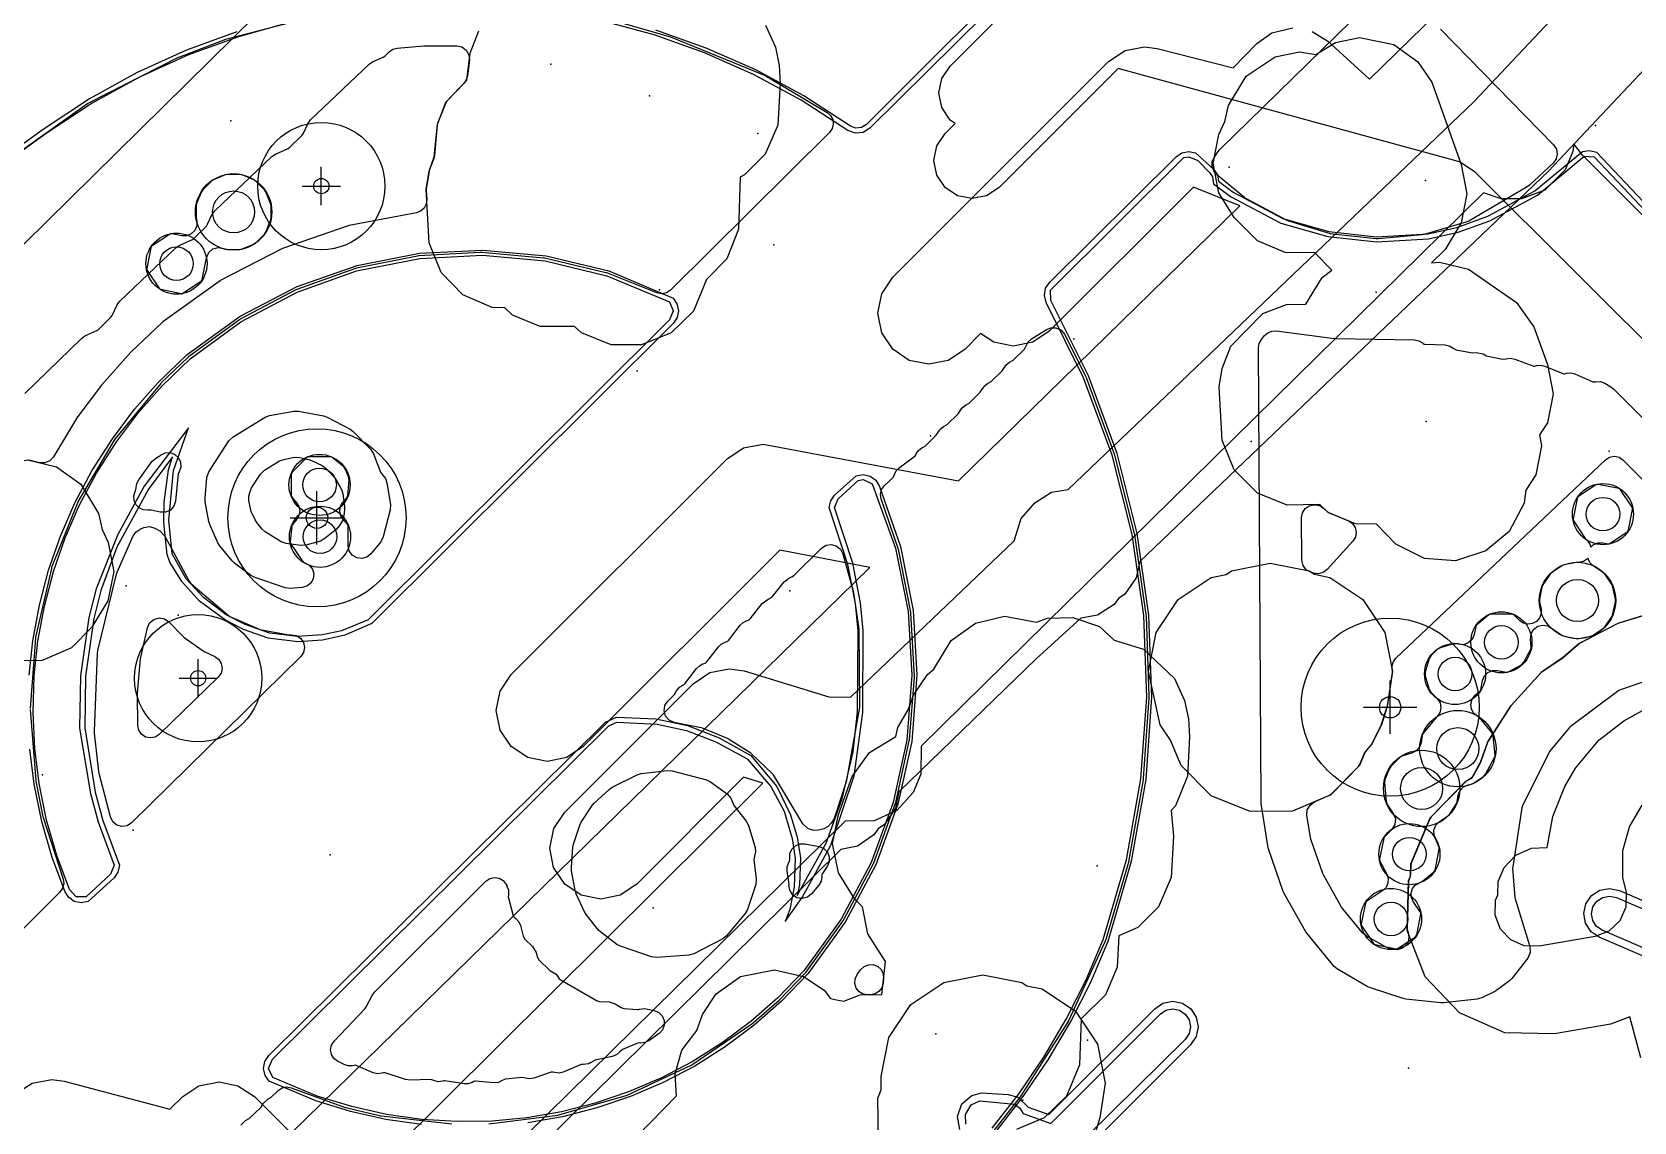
# Model space of a CAD drawing. Header units: metres. Extents: x -2677 to -840, y 169 to 1487.
# Drawn here: x -2231.1 to -2168.2, y 683.9 to 726.8 of the extents above; entities that cross this region are included whole.
import ezdxf

# ---------------------------------------------------------------- set-up
doc = ezdxf.new("R2010")
doc.units = ezdxf.units.M
for name, color, linetype in [('AI_GREENING_ALLOWED_ZONE', 4, 'Continuous'), ('AI_GREENING_EXCLUSIONS', 1, 'Continuous'), ('AI_GREENING_LAWN', 82, 'Continuous'), ('AI_GREENING_REJECTED', 6, 'Continuous'), ('AI_GREENING_SHRUBS', 92, 'Continuous'), ('AI_GREENING_TREES', 3, 'Continuous')]:
    doc.layers.add(name, color=color, linetype=linetype)

# ---------------------------------------------------------------- blocks, each defined once
blk = doc.blocks.new('AI_TREE')
for p, q in [((0, -0.3), (0, 0.3)), ((-0.3, 0), (0.3, 0))]:
    blk.add_line(p, q)
for radius in [1, 0.12]:
    blk.add_circle((0, 0), radius)
blk = doc.blocks.new('AI_SHRUB')
for radius in [1, 0.55]:
    blk.add_circle((0, 0), radius)

msp = doc.modelspace()

# ---------------------------------------------------------------- linework, layer by layer
at = {"layer": 'AI_GREENING_ALLOWED_ZONE'}
for points in [[(-2231.401, 712.556), (-2229.178, 714.717), (-2229.035, 714.813), (-2228.569, 715.025), (-2228.496, 715.075), (-2228.018, 715.553), (-2227.969, 715.623), (-2227.776, 716.032), (-2227.668, 716.181), (-2225.452, 718.287), (-2225.313, 718.38), (-2224.817, 718.604), (-2224.743, 718.655), (-2224.267, 719.132), (-2224.217, 719.203), (-2224.048, 719.571), (-2223.938, 719.725), (-2221.692, 721.858), (-2221.553, 721.951), (-2221.057, 722.176), (-2220.984, 722.226), (-2220.507, 722.703), (-2220.457, 722.775), (-2220.288, 723.143), (-2220.178, 723.297), (-2217.876, 725.483), (-2217.739, 725.576), (-2217.318, 725.768), (-2217.245, 725.818), (-2217.085, 725.978), (-2216.94, 726.079), (-2216.77, 726.123), (-2215.72, 726.204), (-2215.683, 726.206), (-2214.435, 726.21), (-2214.229, 726.166), (-2214.06, 726.042), (-2213.956, 725.859), (-2213.937, 725.65), (-2214.013, 725.026), (-2214.057, 724.873), (-2214.146, 724.742), (-2214.822, 724.031), (-2214.873, 723.95), (-2215.182, 723.153), (-2215.198, 723.087), (-2215.311, 721.909), (-2215.338, 721.787), (-2215.509, 721.315), (-2215.52, 721.27), (-2215.629, 720.592), (-2215.632, 720.539), (-2215.611, 720.174), (-2215.634, 719.997), (-2215.717, 719.839), (-2215.85, 719.72), (-2216.017, 719.655), (-2218.66, 719.15), (-2218.694, 719.141), (-2221.243, 718.262), (-2221.276, 718.248), (-2223.695, 717.001), (-2223.726, 716.982), (-2225.974, 715.369), (-2225.999, 715.348), (-2227.223, 714.197), (-2227.238, 714.181), (-2228.375, 712.901), (-2228.388, 712.885), (-2229.313, 711.654), (-2229.327, 711.633), (-2230.276, 710.062), (-2230.419, 709.91), (-2230.61, 709.829), (-2230.818, 709.834), (-2231.243, 709.933)], [(-2167.819, 703.831), (-2168.787, 703.537), (-2168.829, 703.52), (-2170.311, 702.752), (-2170.361, 702.718), (-2170.945, 702.208), (-2170.995, 702.169), (-2171.787, 701.636), (-2171.831, 701.598), (-2173.004, 700.32), (-2173.03, 700.286), (-2173.92, 698.898), (-2173.946, 698.844), (-2174.187, 698.137), (-2174.221, 698.06), (-2174.482, 697.578), (-2174.573, 697.457), (-2174.696, 697.37), (-2174.753, 697.341), (-2174.818, 697.294), (-2176.16, 695.927), (-2176.212, 695.849), (-2176.932, 694.128), (-2176.951, 694.042), (-2176.965, 693.694), (-2177.007, 693.512), (-2177.029, 693.463), (-2177.05, 693.368), (-2177.094, 691.517), (-2177.077, 691.421), (-2177.062, 691.382), (-2177.029, 691.201), (-2177.063, 691.019), (-2177.162, 690.863), (-2177.31, 690.753), (-2177.488, 690.704), (-2177.672, 690.723), (-2177.869, 690.782), (-2177.977, 690.829), (-2178.715, 691.258), (-2178.849, 691.371), (-2179.623, 692.308), (-2179.673, 692.381), (-2180.372, 693.621), (-2180.409, 693.702), (-2180.877, 695.046), (-2180.899, 695.132), (-2181.034, 695.983), (-2181.02, 696.201), (-2180.915, 696.392), (-2180.738, 696.521), (-2180.145, 696.775), (-2180.066, 696.829), (-2179.011, 697.904), (-2178.959, 697.982), (-2178.784, 698.399), (-2178.689, 698.547), (-2178.522, 698.726), (-2178.482, 698.785), (-2178.114, 699.525), (-2178.1, 699.561), (-2177.885, 700.249), (-2177.885, 700.249), (-2177.876, 700.286), (-2177.678, 701.595), (-2177.68, 701.681), (-2177.685, 701.702), (-2177.689, 701.869), (-2177.639, 702.029), (-2177.538, 702.163), (-2169.307, 709.951), (-2169.145, 710.054), (-2168.956, 710.088), (-2168.768, 710.048), (-2168.609, 709.94), (-2167.673, 708.997)]]:
    msp.add_lwpolyline(points, dxfattribs=at)
for points in [[(-2221.952, 707.117), (-2222.079, 707.229), (-2222.289, 707.489), (-2222.354, 707.595), (-2222.502, 707.919), (-2222.54, 708.039), (-2222.593, 708.336), (-2222.593, 708.516), (-2222.564, 708.672), (-2222.492, 708.851), (-2222.145, 709.389), (-2221.985, 709.544), (-2221.394, 709.904), (-2221.23, 709.968), (-2220.816, 710.049), (-2220.615, 710.047), (-2220.246, 709.968), (-2220.132, 709.929), (-2219.714, 709.726), (-2219.564, 709.614), (-2219.244, 709.265), (-2219.174, 709.169), (-2218.963, 708.786), (-2218.906, 708.613), (-2218.837, 708.117), (-2218.836, 707.987), (-2218.866, 707.745), (-2218.925, 707.563), (-2219.035, 707.366), (-2219.157, 707.22), (-2219.611, 706.853), (-2219.79, 706.76), (-2220.358, 706.6), (-2220.559, 706.585), (-2221.128, 706.66), (-2221.326, 706.73), (-2221.952, 707.117)], [(-2180.239, 707.916), (-2180.166, 707.869), (-2179.409, 707.552), (-2179.251, 707.447), (-2179.143, 707.29), (-2179.102, 707.105), (-2179.133, 706.917), (-2179.232, 706.755), (-2180.247, 705.636), (-2180.399, 705.522), (-2180.582, 705.473), (-2180.77, 705.496), (-2180.883, 705.533), (-2181.063, 705.635), (-2181.186, 705.802), (-2181.23, 706.004), (-2181.247, 707.68), (-2181.211, 707.871), (-2181.105, 708.034), (-2180.945, 708.144), (-2180.755, 708.185), (-2180.733, 708.186), (-2180.545, 708.152), (-2180.384, 708.051), (-2180.239, 707.916)], [(-2226.116, 699.166), (-2226.278, 699.06), (-2226.467, 699.024), (-2226.656, 699.063), (-2226.817, 699.17), (-2226.925, 699.33), (-2226.964, 699.519), (-2226.977, 700.738), (-2226.975, 700.788), (-2226.855, 702.138), (-2226.844, 702.204), (-2226.585, 703.35), (-2226.495, 703.543), (-2226.332, 703.681), (-2226.126, 703.739), (-2225.915, 703.705), (-2225.738, 703.587), (-2225.177, 703.005), (-2225.141, 702.974), (-2224.389, 702.448), (-2224.353, 702.427), (-2223.933, 702.226), (-2223.779, 702.112), (-2223.68, 701.948), (-2223.649, 701.76), (-2223.691, 701.573), (-2223.8, 701.416), (-2226.116, 699.166)], [(-2198.287, 688.939), (-2198.469, 688.968), (-2198.628, 689.061), (-2198.742, 689.205), (-2198.797, 689.381), (-2198.784, 689.564), (-2198.706, 689.731), (-2198.568, 689.922), (-2198.432, 690.051), (-2198.258, 690.121), (-2198.071, 690.122), (-2197.897, 690.054), (-2197.76, 689.927), (-2197.679, 689.758), (-2197.666, 689.571), (-2197.688, 689.383), (-2197.74, 689.213), (-2197.848, 689.072), (-2197.998, 688.978), (-2198.171, 688.942), (-2198.287, 688.939)]]:
    msp.add_lwpolyline(points, close=True, dxfattribs=at)
at = {"layer": 'AI_GREENING_EXCLUSIONS'}
for points in [[(-2268.676, 679.975), (-2247.361, 702.562), (-2247.216, 702.984), (-2246.864, 703.532), (-2246.317, 704.089), (-2245.804, 704.307), (-2245.439, 704.599), (-2243.692, 706.427), (-2243.34, 706.699), (-2217.727, 731.945), (-2217.184, 732.67), (-2216.741, 732.917), (-2215.759, 733.885), (-2214.815, 734.834), (-2214.549, 735.309), (-2213.787, 735.869), (-2193.761, 756.019), (-2193.444, 756.541), (-2192.899, 757.099), (-2192.388, 757.401), (-2190.575, 759.23), (-2190.489, 759.409)], [(-2268.676, 679.975), (-2247.361, 702.562), (-2247.216, 702.984), (-2246.864, 703.532), (-2246.317, 704.089), (-2245.804, 704.307), (-2245.439, 704.599), (-2243.692, 706.427), (-2243.34, 706.699), (-2217.727, 731.945), (-2217.184, 732.67), (-2216.741, 732.917), (-2215.759, 733.885), (-2214.815, 734.834), (-2214.549, 735.309), (-2213.787, 735.869), (-2193.761, 756.019), (-2193.444, 756.541), (-2192.899, 757.099), (-2192.388, 757.401), (-2190.575, 759.23), (-2190.489, 759.409)], [(-2180.828, 726.77), (-2180.217, 726.388), (-2178.584, 724.898), (-2160.623, 742.42)], [(-2216.975, 682.783), (-2202.407, 697.25), (-2203.162, 697.48), (-2207.363, 693.284), (-2208.012, 692.851), (-2208.778, 692.699), (-2209.543, 692.852), (-2210.192, 693.286), (-2210.625, 693.935), (-2210.776, 694.7), (-2210.624, 695.465), (-2210.19, 696.114), (-2205.14, 701.157), (-2204.491, 701.59), (-2203.726, 701.742), (-2203.145, 701.656), (-2199.817, 700.644), (-2198.969, 700.624), (-2192.531, 706.773), (-2192.267, 707.644), (-2191.725, 708.256), (-2191.068, 708.674), (-2190.421, 708.788), (-2174.475, 724.006), (-2167.382, 731.549)], [(-2150.671, 697.577), (-2174.427, 721.246), (-2175.045, 721.655), (-2188.456, 725.316), (-2193.13, 720.647), (-2193.617, 720.322), (-2194.191, 720.208), (-2194.765, 720.323), (-2195.251, 720.648), (-2195.576, 721.135), (-2195.69, 721.709), (-2195.575, 722.283), (-2195.25, 722.77), (-2194.855, 723.164), (-2195.051, 723.296), (-2195.376, 723.783), (-2195.489, 724.357), (-2195.375, 724.931), (-2195.049, 725.417), (-2189.865, 730.595)], [(-2191.465, 729.988), (-2198.342, 723.116), (-2198.532, 722.997), (-2198.755, 722.974), (-2198.965, 723.051), (-2200.802, 724.241), (-2202.687, 725.261), (-2204.628, 726.123), (-2206.617, 726.827)], [(-2191.433, 729.684), (-2198.201, 722.974), (-2198.467, 722.808), (-2198.779, 722.776), (-2199.074, 722.883), (-2200.904, 724.069), (-2202.775, 725.081), (-2204.702, 725.937), (-2206.676, 726.635), (-2208.686, 727.177)], [(-2164.615, 728.653), (-2171.551, 721.283), (-2187.596, 705.955), (-2187.738, 705.312), (-2188.184, 704.672), (-2188.442, 704.508), (-2188.606, 704.273), (-2189.263, 703.851), (-2189.922, 703.733), (-2191.67, 702.132), (-2197.067, 696.91), (-2197.194, 696.272), (-2197.629, 695.624), (-2197.883, 695.454), (-2198.042, 695.216), (-2198.691, 694.782), (-2199.348, 694.65), (-2212.418, 681.742)], [(-2221, 727.126), (-2223.006, 726.568), (-2224.974, 725.853), (-2226.894, 724.982), (-2228.757, 723.954), (-2230.564, 722.761), (-2238.087, 717.33), (-2240.563, 716.163), (-2243.094, 715.302), (-2245.704, 714.721), (-2248.37, 714.429), (-2250.033, 714.412), (-2251.558, 714.219), (-2253.04, 713.854), (-2254.467, 713.322), (-2255.822, 712.629), (-2257.093, 711.782), (-2258.265, 710.788), (-2259.333, 709.642), (-2271.275, 694.595)], [(-2231.76, 685.049), (-2231.104, 685.472), (-2230.336, 685.611), (-2229.857, 685.544), (-2225.704, 684.442), (-2225.19, 684.945), (-2224.564, 685.361), (-2223.77, 685.517), (-2223.033, 685.368), (-2222.382, 684.938), (-2220.938, 683.506), (-2198.206, 705.726), (-2201.735, 706.407), (-2209.464, 698.687), (-2210.113, 698.254), (-2210.879, 698.102), (-2211.644, 698.255), (-2212.293, 698.689), (-2212.726, 699.338), (-2212.878, 700.103), (-2212.725, 700.869), (-2212.291, 701.517), (-2203.812, 709.987), (-2203.162, 710.42), (-2202.397, 710.571), (-2194.725, 709.128), (-2183.673, 719.931), (-2185.494, 720.657), (-2191.159, 715), (-2191.808, 714.567), (-2192.573, 714.415), (-2193.339, 714.568), (-2193.853, 714.912), (-2194.478, 714.289), (-2195.127, 713.856), (-2195.892, 713.704), (-2196.658, 713.856), (-2197.306, 714.29), (-2197.739, 714.939), (-2197.891, 715.705), (-2197.738, 716.47), (-2197.304, 717.119), (-2188.825, 725.588), (-2188.176, 726.021), (-2187.41, 726.173), (-2186.918, 726.111), (-2183.927, 725.349), (-2183.001, 726.303), (-2182.414, 726.722), (-2181.595, 726.911)], [(-2202.302, 727.018), (-2201.916, 726.162), (-2201.761, 725.443), (-2201.722, 724.726), (-2201.816, 723.1), (-2202.314, 721.949), (-2203.124, 721.139), (-2203.297, 721.05), (-2203.358, 719.014), (-2203.828, 717.849), (-2204.621, 717.034), (-2205.136, 715.793), (-2206.013, 714.938), (-2207.178, 714.468), (-2208.366, 714.468), (-2209.531, 714.938), (-2209.802, 715.187), (-2211.161, 715.184), (-2212.245, 715.637), (-2212.549, 715.919), (-2213.042, 715.936), (-2214.193, 716.434), (-2215.048, 717.311), (-2215.518, 718.476), (-2215.633, 720.566), (-2215.516, 721.293), (-2215.317, 721.846), (-2215.194, 723.121), (-2214.855, 723.996), (-2214.033, 724.862), (-2213.904, 725.917), (-2213.565, 726.792)], [(-2223.067, 726.759), (-2225.049, 726.039), (-2226.984, 725.161), (-2228.86, 724.125), (-2230.678, 722.926), (-2238.204, 717.493), (-2240.647, 716.344), (-2243.158, 715.491), (-2245.747, 714.917), (-2248.391, 714.628), (-2250.047, 714.612), (-2251.594, 714.416), (-2253.1, 714.045), (-2254.548, 713.505), (-2255.924, 712.802), (-2257.214, 711.942), (-2258.403, 710.933), (-2259.484, 709.772), (-2271.593, 694.586)], [(-2161.744, 713.426), (-2170.207, 721.911), (-2170.547, 722.365), (-2170.586, 722.064), (-2170.888, 721.341), (-2171.694, 720.535), (-2172.611, 720.194), (-2173.403, 720.194), (-2174.094, 720.441), (-2196.185, 698.703), (-2196.201, 697.6), (-2196.503, 696.877), (-2197.15, 696.178), (-2198.032, 695.769), (-2199.174, 695.761), (-2245.933, 649.75)], [(-2193.4, 683.703), (-2192.338, 685.064), (-2191.367, 686.491), (-2190.49, 687.979), (-2189.71, 689.524), (-2189.037, 691.106), (-2188.124, 694.235), (-2187.555, 697.42), (-2187.328, 700.629), (-2187.443, 703.836), (-2187.896, 707.014), (-2188.684, 710.133), (-2189.806, 713.168), (-2191.275, 716.124), (-2191.348, 716.405), (-2191.3, 716.691), (-2191.141, 716.933), (-2186.174, 721.853), (-2185.946, 722.003), (-2185.678, 722.055), (-2185.411, 722.001), (-2184.706, 721.367), (-2184.555, 721.141), (-2184.506, 720.893), (-2183.936, 720.459), (-2181.985, 719.433), (-2180.178, 718.915), (-2178.299, 718.705), (-2176.284, 718.826), (-2175.153, 719.08), (-2173.932, 719.517), (-2172.085, 720.515), (-2170.216, 722.058), (-2169.935, 722.1), (-2169.66, 722.027), (-2155.285, 706.839)], [(-2193.246, 683.575), (-2192.177, 684.946), (-2191.198, 686.383), (-2190.315, 687.883), (-2189.529, 689.44), (-2188.849, 691.038), (-2187.929, 694.189), (-2187.356, 697.395), (-2187.128, 700.626), (-2187.244, 703.854), (-2187.699, 707.052), (-2188.493, 710.192), (-2189.622, 713.247), (-2191.096, 716.213), (-2191.114, 716.618), (-2185.87, 721.818), (-2185.679, 721.855), (-2185.326, 721.708), (-2184.848, 721.226), (-2184.74, 721.065), (-2184.702, 720.791), (-2184.043, 720.29), (-2182.063, 719.248), (-2180.217, 718.719), (-2178.3, 718.505), (-2176.256, 718.628), (-2175.097, 718.887), (-2173.853, 719.332), (-2171.975, 720.348), (-2170.147, 721.87), (-2169.749, 721.848), (-2155.416, 706.687)], [(-2231.229, 701.487), (-2231.083, 702.846), (-2230.827, 704.241), (-2230.465, 705.612), (-2229.999, 706.953), (-2229.43, 708.258), (-2228.761, 709.521), (-2228.761, 709.521), (-2227.96, 710.78), (-2227.089, 711.936), (-2226.159, 712.991), (-2225.025, 714.083), (-2222.945, 715.588), (-2220.705, 716.757), (-2218.342, 717.583), (-2215.897, 718.062), (-2213.409, 718.189), (-2210.916, 717.959), (-2208.458, 717.367), (-2205.937, 716.303), (-2205.782, 716.076), (-2205.727, 715.806), (-2205.78, 715.536), (-2205.933, 715.307), (-2217.769, 703.517), (-2218.825, 703.06), (-2219.699, 702.87), (-2220.672, 702.807), (-2221.837, 702.95), (-2222.811, 703.289), (-2223.516, 703.646), (-2224.531, 704.403), (-2225.228, 705.168), (-2225.705, 705.935), (-2225.807, 706.229), (-2225.943, 707.494), (-2225.926, 708.289), (-2225.75, 709.552), (-2225.601, 710.071), (-2226.539, 708.801), (-2227.781, 706.522), (-2228.409, 704.821), (-2228.69, 703.717), (-2229.014, 701.452), (-2229.045, 699.421), (-2228.63, 696.895), (-2228.329, 695.79), (-2227.684, 694.025), (-2227.739, 693.76), (-2227.891, 693.536), (-2228.914, 692.599), (-2229.186, 692.549), (-2229.457, 692.608), (-2229.684, 692.768), (-2229.83, 693.003), (-2230.33, 694.334), (-2230.735, 695.738), (-2231.036, 697.21), (-2231.206, 698.582)], [(-2215.82, 683.844), (-2217.216, 684.041), (-2218.601, 684.35), (-2219.97, 684.772), (-2221.798, 685.541), (-2221.961, 685.769), (-2222.021, 686.043), (-2221.97, 686.319), (-2221.814, 686.552), (-2208.594, 699.647), (-2208.156, 699.848), (-2206.61, 699.78), (-2205.369, 699.511), (-2204.122, 699.031), (-2202.875, 698.333), (-2201.854, 697.122), (-2201.318, 696.011), (-2201.061, 695.13), (-2200.934, 694.316), (-2200.97, 693.251), (-2200.97, 693.251), (-2201.056, 692.838), (-2199.92, 694.896), (-2199.288, 696.63), (-2198.859, 698.479), (-2198.684, 700.046), (-2198.665, 703.237), (-2198.775, 704.308), (-2199.069, 705.838), (-2199.799, 708.081), (-2199.742, 708.343), (-2199.591, 708.564), (-2198.741, 709.327), (-2198.464, 709.376), (-2198.191, 709.312), (-2197.964, 709.146), (-2197.821, 708.905), (-2197.006, 706.544), (-2196.506, 704.035), (-2196.354, 701.504), (-2196.559, 698.893), (-2197.1, 696.427), (-2197.974, 694.047), (-2199.175, 691.788), (-2200.635, 689.762), (-2201.673, 688.684), (-2202.75, 687.739), (-2203.889, 686.89), (-2205.082, 686.139), (-2206.323, 685.489), (-2207.606, 684.94), (-2208.925, 684.493), (-2210.272, 684.15), (-2211.641, 683.912)], [(-2207.353, 683.376), (-2205.804, 684.975), (-2205.804, 684.975), (-2205.858, 685.828), (-2205.586, 686.758), (-2205.007, 687.532), (-2204.781, 688.166), (-2204.242, 688.974), (-2203.291, 689.656), (-2201.949, 689.923), (-2200.809, 689.656), (-2200.001, 689.117), (-2199.746, 688.792), (-2199.514, 688.737), (-2199.222, 688.69), (-2198.579, 688.931), (-2197.739, 688.954), (-2197.585, 690.247), (-2198.28, 691.336), (-2198.491, 692.39), (-2198.795, 692.693), (-2199.436, 693.729), (-2199.666, 694.877), (-2199.439, 696.025), (-2198.903, 697.507), (-2198.221, 698.458), (-2197.185, 699.082), (-2197.1, 699.442), (-2196.695, 700.135), (-2196.484, 700.706), (-2195.945, 701.514), (-2195.692, 701.725), (-2195.005, 702.858), (-2194.054, 703.54), (-2192.914, 703.807), (-2191.655, 703.567), (-2191.223, 703.729), (-2190.229, 703.756), (-2189.179, 703.404), (-2188.61, 702.866), (-2187.459, 702.517), (-2186.235, 701.358), (-2185.849, 700.502), (-2185.694, 699.783), (-2185.655, 699.066), (-2185.732, 697.521), (-2186.202, 696.356), (-2186.366, 696.17), (-2186.273, 695.167), (-2186.367, 693.541), (-2186.865, 692.39), (-2187.675, 691.58), (-2188.426, 691.249), (-2188.49, 690.02), (-2188.943, 688.936), (-2189.901, 687.999), (-2189.971, 686.19), (-2190.486, 684.958), (-2191.363, 684.103), (-2192.447, 683.65)], [(-2167.921, 686.461), (-2168.348, 688.079), (-2169.116, 687.782), (-2171.311, 687.4), (-2173.262, 687.446), (-2175.046, 688.236), (-2176.392, 689.648), (-2177.095, 691.467), (-2177.049, 693.418), (-2177.049, 693.418), (-2176.968, 693.599), (-2176.949, 694.087), (-2176.193, 695.893), (-2174.789, 697.323), (-2174.557, 697.44), (-2174.201, 698.097), (-2173.936, 698.873), (-2173.018, 700.304), (-2171.811, 701.62), (-2170.968, 702.187), (-2170.338, 702.738), (-2168.809, 703.53), (-2166.954, 704.093)], [(-2167.877, 696.385), (-2168.36, 695.558), (-2168.642, 694.589), (-2168.646, 693.535), (-2168.496, 692.965), (-2168.51, 692.38), (-2168.747, 691.845), (-2169.171, 691.441), (-2169.717, 691.23), (-2171.912, 690.848), (-2172.497, 690.862), (-2173.032, 691.098), (-2173.436, 691.522), (-2173.647, 692.068), (-2173.633, 692.653), (-2173.538, 692.869), (-2173.518, 693.394), (-2173.291, 693.936), (-2172.833, 694.421), (-2172.211, 694.701), (-2171.605, 694.721), (-2171.377, 695.945), (-2170.908, 697.117), (-2170.491, 697.835), (-2169.566, 698.935), (-2168.593, 699.704), (-2167.617, 700.24)], [(-2197.871, 683.215), (-2197.887, 684.876), (-2197.763, 685.212), (-2197.763, 685.725), (-2197.458, 687.256), (-2196.591, 688.554), (-2195.294, 689.421), (-2193.763, 689.725), (-2192.232, 689.421), (-2192.033, 689.288), (-2192.033, 689.288), (-2191.43, 689.168), (-2190.132, 688.301), (-2189.265, 687.003), (-2188.961, 685.472), (-2189.168, 684.101), (-2189.394, 683.376)], [(-2194.668, 683.652), (-2194.764, 684.152), (-2194.586, 684.657), (-2194.198, 684.986), (-2193.82, 685.083), (-2192.766, 685.019), (-2192.766, 685.019), (-2192.39, 684.917), (-2191.989, 684.519), (-2191.179, 684.233), (-2187.016, 688.39), (-2186.692, 688.607), (-2186.309, 688.683), (-2185.926, 688.607), (-2185.602, 688.39), (-2185.386, 688.065), (-2185.31, 687.682), (-2185.386, 687.3), (-2185.603, 686.975), (-2190.21, 682.374)], [(-2194.429, 683.86), (-2194.45, 684.235), (-2194.226, 684.611), (-2193.888, 684.773), (-2192.523, 684.648), (-2192.307, 684.481), (-2192.185, 684.27), (-2192.185, 684.27), (-2191.1, 683.888), (-2186.804, 688.178), (-2186.577, 688.33), (-2186.309, 688.383), (-2186.041, 688.329), (-2185.814, 688.178), (-2185.663, 687.95), (-2185.61, 687.682), (-2185.663, 687.415), (-2185.815, 687.188), (-2190.615, 682.45)]]:
    msp.add_lwpolyline(points, dxfattribs=at)
for points in [[(-2180.731, 718.077), (-2181.895, 718.093), (-2182.978, 718.546), (-2183.895, 719.463), (-2184.493, 720.435), (-2184.723, 721.583), (-2184.496, 722.731), (-2184.265, 723.243), (-2184.119, 723.863), (-2183.421, 725.021), (-2182.283, 725.781), (-2181.33, 725.97), (-2180.688, 725.867), (-2179.919, 726.345), (-2178.966, 726.534), (-2177.624, 726.267), (-2176.673, 725.585), (-2176.134, 724.777), (-2174.98, 721.548), (-2174.753, 720.4), (-2174.983, 719.252), (-2175.612, 718.216), (-2176.144, 717.684), (-2175.827, 717.711), (-2174.687, 717.444), (-2172.804, 716.126), (-2172.122, 715.175), (-2171.586, 713.693), (-2171.359, 712.545), (-2171.589, 711.397), (-2171.901, 710.931), (-2171.816, 710.502), (-2172.046, 709.354), (-2172.442, 708.762), (-2172.502, 708.246), (-2173.093, 707.137), (-2174.003, 706.374), (-2175.197, 705.985), (-2176.419, 706.076), (-2177.54, 706.637), (-2178.309, 707.416), (-2179.123, 707.433), (-2180.207, 707.886), (-2180.531, 708.189), (-2181.81, 708.168), (-2182.975, 708.638), (-2183.897, 709.56), (-2184.367, 710.725), (-2184.482, 712.815), (-2184.365, 713.542), (-2184.026, 714.417), (-2182.767, 715.696), (-2181.836, 716.046), (-2181.078, 716.066), (-2180.431, 717.112), (-2180.052, 717.401), (-2180.731, 718.077)], [(-2229.247, 708.178), (-2228.584, 709.427), (-2227.8, 710.66), (-2226.939, 711.804), (-2226.009, 712.858), (-2224.907, 713.921), (-2222.914, 715.373), (-2220.704, 716.539), (-2218.372, 717.368), (-2215.886, 717.862), (-2213.426, 717.99), (-2210.962, 717.764), (-2208.532, 717.181), (-2206.077, 716.16), (-2205.927, 715.805), (-2206.074, 715.449), (-2217.91, 703.659), (-2218.96, 703.229), (-2219.712, 703.07), (-2220.685, 703.006), (-2221.771, 703.139), (-2222.745, 703.478), (-2223.491, 703.865), (-2224.385, 704.54), (-2225.058, 705.273), (-2225.608, 706.251), (-2225.747, 707.584), (-2225.552, 709.524), (-2224.964, 711.209), (-2226.708, 708.909), (-2227.749, 707.015), (-2228.6, 704.881), (-2228.886, 703.759), (-2229.214, 701.464), (-2229.245, 699.412), (-2228.825, 696.849), (-2228.519, 695.727), (-2227.884, 694.027), (-2228.032, 693.678), (-2228.988, 692.785), (-2229.376, 692.791), (-2229.643, 693.073), (-2230.142, 694.404), (-2230.543, 695.793), (-2230.837, 697.234), (-2231.008, 698.607), (-2231.075, 700.019), (-2231.031, 701.466), (-2230.884, 702.824), (-2230.63, 704.204), (-2230.271, 705.561), (-2229.81, 706.887), (-2229.247, 708.178)], [(-2228.506, 707.838), (-2228.36, 707.218), (-2228.129, 706.706), (-2227.902, 705.558), (-2228.132, 704.41), (-2228.761, 703.374), (-2229.571, 702.564), (-2230.718, 702.068), (-2231.984, 702.052), (-2233.145, 702.521), (-2234.019, 703.374), (-2234.66, 704.41), (-2234.89, 705.558), (-2234.663, 706.706), (-2234.432, 707.218), (-2234.286, 707.838), (-2233.588, 708.996), (-2232.637, 709.678), (-2231.295, 709.945), (-2230.155, 709.678), (-2229.204, 708.996), (-2228.506, 707.838)], [(-2201.183, 693.165), (-2201.344, 692.294), (-2201.537, 691.816), (-2200.867, 692.763), (-2199.737, 694.816), (-2198.823, 697.543), (-2198.485, 700.031), (-2198.465, 703.247), (-2198.577, 704.336), (-2198.874, 705.885), (-2199.599, 708.077), (-2199.451, 708.422), (-2198.667, 709.141), (-2198.47, 709.176), (-2198.113, 709.012), (-2197.195, 706.479), (-2196.702, 703.997), (-2196.554, 701.493), (-2196.754, 698.935), (-2197.288, 696.495), (-2198.151, 694.14), (-2199.338, 691.905), (-2200.798, 689.879), (-2201.817, 688.824), (-2202.882, 687.889), (-2204.008, 687.05), (-2205.188, 686.309), (-2206.416, 685.666), (-2207.685, 685.124), (-2208.989, 684.682), (-2210.321, 684.344), (-2211.675, 684.109), (-2213.045, 683.98), (-2214.425, 683.958), (-2215.808, 684.044), (-2217.187, 684.239), (-2218.557, 684.545), (-2219.911, 684.963), (-2221.662, 685.688), (-2221.821, 686.046), (-2221.673, 686.41), (-2208.453, 699.505), (-2208.14, 699.649), (-2206.556, 699.57), (-2205.413, 699.316), (-2204.26, 698.874), (-2203.026, 698.202), (-2202.095, 697.123), (-2201.576, 696.15), (-2201.253, 695.074), (-2201.132, 694.286), (-2201.183, 693.165)], [(-2180.943, 705.587), (-2180.744, 705.453), (-2180.141, 705.334), (-2178.844, 704.466), (-2177.976, 703.169), (-2177.672, 701.638), (-2177.879, 700.267), (-2178.105, 699.542), (-2178.498, 698.752), (-2178.75, 698.482), (-2178.977, 697.938), (-2180.1, 696.794), (-2181.609, 696.147), (-2183.27, 696.131), (-2184.792, 696.751), (-2185.979, 697.938), (-2186.398, 698.94), (-2186.801, 699.542), (-2187.262, 701.638), (-2186.958, 703.169), (-2186.09, 704.466), (-2184.793, 705.334), (-2184.21, 705.449), (-2184.005, 705.587), (-2182.474, 705.891), (-2180.943, 705.587)], [(-2158.373, 688.956), (-2158.191, 688.481), (-2158.267, 687.977), (-2158.488, 687.656), (-2158.958, 687.399), (-2160.133, 687.386), (-2160.515, 687.467), (-2160.937, 687.844), (-2163.571, 688.623), (-2169.553, 691.196), (-2169.875, 691.417), (-2170.087, 691.745), (-2170.158, 692.128), (-2170.077, 692.51), (-2169.855, 692.832), (-2169.528, 693.044), (-2169.144, 693.115), (-2168.763, 693.034), (-2162.837, 690.484), (-2160.374, 689.763), (-2159.816, 689.852), (-2159.451, 689.715), (-2158.657, 689.222), (-2158.373, 688.956)], [(-2158.489, 688.448), (-2158.542, 688.096), (-2158.777, 687.804), (-2159.026, 687.691), (-2160.396, 687.743), (-2160.621, 687.898), (-2160.754, 688.103), (-2163.453, 688.899), (-2169.435, 691.472), (-2169.66, 691.627), (-2169.808, 691.856), (-2169.858, 692.124), (-2169.801, 692.392), (-2169.646, 692.617), (-2169.417, 692.765), (-2169.148, 692.815), (-2168.881, 692.758), (-2162.939, 690.202), (-2160.36, 689.446), (-2160.138, 689.547), (-2159.865, 689.556), (-2159.609, 689.46), (-2158.616, 688.781), (-2158.489, 688.448)]]:
    msp.add_lwpolyline(points, close=True, dxfattribs=at)
at = {"layer": 'AI_GREENING_LAWN'}
for points in [[(-2235.266, 719.454), (-2228.943, 723.939), (-2228.88, 723.977), (-2225.365, 725.761), (-2225.315, 725.783), (-2223.509, 726.466), (-2223.458, 726.482), (-2219.705, 727.457)], [(-2207.941, 727.111), (-2206.085, 726.58), (-2206.034, 726.562), (-2202.384, 725.075), (-2202.316, 725.042), (-2199.885, 723.592), (-2199.749, 723.472), (-2199.664, 723.312), (-2199.642, 723.132), (-2199.685, 722.956), (-2199.789, 722.807), (-2206.034, 716.615), (-2206.194, 716.508), (-2206.382, 716.47), (-2206.571, 716.505), (-2208.541, 717.288), (-2208.575, 717.299), (-2210.986, 717.869), (-2211.022, 717.874), (-2213.465, 718.09), (-2213.501, 718.09), (-2215.939, 717.956), (-2215.975, 717.951), (-2218.369, 717.471), (-2218.404, 717.462), (-2220.716, 716.642), (-2220.749, 716.628), (-2222.941, 715.473), (-2222.972, 715.454), (-2224.972, 713.996), (-2224.998, 713.974), (-2226.042, 712.974), (-2226.062, 712.953), (-2227.864, 710.76), (-2227.886, 710.728), (-2229.304, 708.322), (-2229.321, 708.288), (-2230.346, 705.714), (-2230.357, 705.678), (-2230.978, 702.985), (-2230.984, 702.947), (-2231.19, 700.185)], [(-2175.79, 726.861), (-2171.346, 722.319), (-2171.238, 722.153), (-2171.203, 721.958), (-2171.247, 721.765), (-2171.362, 721.604), (-2171.362, 721.604), (-2172.292, 720.734), (-2172.382, 720.667), (-2174.681, 719.326), (-2174.794, 719.278), (-2176.431, 718.804), (-2176.525, 718.786), (-2178.223, 718.634), (-2178.319, 718.635), (-2180.015, 718.807), (-2180.109, 718.826), (-2181.752, 719.323), (-2181.842, 719.36), (-2183.388, 720.184), (-2183.472, 720.24), (-2184.583, 721.161), (-2184.699, 721.3), (-2184.758, 721.471), (-2184.753, 721.651), (-2184.684, 721.818), (-2184.528, 722.058), (-2184.458, 722.144), (-2179.297, 727.181)], [(-2213.168, 683.875), (-2210.455, 684.214), (-2210.417, 684.222), (-2207.772, 684.984), (-2207.735, 684.998), (-2205.229, 686.17), (-2205.195, 686.19), (-2202.875, 687.766), (-2202.851, 687.785), (-2201.768, 688.731), (-2201.753, 688.746), (-2200.745, 689.787), (-2200.722, 689.814), (-2199.258, 691.846), (-2199.239, 691.875), (-2198.063, 694.093), (-2198.05, 694.124), (-2197.195, 696.461), (-2197.185, 696.494), (-2196.657, 698.915), (-2196.652, 698.948), (-2196.455, 701.418), (-2196.455, 701.452), (-2196.594, 703.937), (-2196.599, 703.97), (-2197.08, 706.434), (-2197.089, 706.467), (-2197.76, 708.416), (-2197.786, 708.604), (-2197.741, 708.789), (-2197.63, 708.943), (-2197.306, 709.248), (-2197.24, 709.356), (-2197.231, 709.384), (-2197.163, 709.525), (-2197.054, 709.639), (-2196.428, 710.112), (-2196.4, 710.141), (-2196.38, 710.185), (-2196.291, 710.319), (-2196.164, 710.419), (-2196.03, 710.492), (-2195.594, 710.916), (-2195.498, 711.071), (-2195.493, 711.068), (-2195.456, 711.136), (-2195.31, 711.257), (-2195.165, 711.336), (-2194.73, 711.76), (-2194.634, 711.915), (-2194.628, 711.912), (-2194.592, 711.98), (-2194.446, 712.101), (-2194.301, 712.18), (-2193.865, 712.604), (-2193.769, 712.759), (-2193.764, 712.756), (-2193.727, 712.823), (-2193.581, 712.945), (-2193.436, 713.024), (-2193.001, 713.448), (-2192.905, 713.603), (-2192.899, 713.6), (-2192.863, 713.667), (-2192.716, 713.789), (-2192.572, 713.868), (-2192.136, 714.292), (-2192.073, 714.394), (-2192.061, 714.431), (-2191.981, 714.586), (-2191.852, 714.704), (-2191.272, 715.071), (-2191.097, 715.14), (-2190.91, 715.139), (-2190.895, 715.137), (-2190.687, 715.043), (-2190.541, 714.867), (-2189.732, 713.232), (-2189.711, 713.183), (-2188.608, 710.188), (-2188.592, 710.137), (-2187.816, 707.059), (-2187.806, 707.007), (-2187.36, 703.872), (-2187.355, 703.82), (-2187.241, 700.656), (-2187.242, 700.603), (-2187.463, 697.436), (-2187.469, 697.384), (-2188.026, 694.241), (-2188.038, 694.189), (-2188.931, 691.11), (-2188.958, 691.039), (-2190.404, 687.912), (-2190.436, 687.854), (-2192.27, 684.969), (-2192.298, 684.928), (-2193.334, 683.608)], [(-2166.518, 701.68), (-2168.712, 700.922), (-2168.78, 700.886), (-2170.69, 699.459), (-2170.732, 699.418), (-2171.502, 698.49), (-2171.534, 698.442), (-2172.569, 696.357), (-2172.592, 696.285), (-2172.953, 693.965), (-2172.955, 693.908), (-2172.869, 692.762), (-2172.858, 692.708), (-2172.279, 690.834), (-2172.265, 690.595), (-2172.364, 690.376), (-2172.99, 689.583), (-2173.083, 689.493), (-2173.581, 689.119), (-2173.657, 689.072), (-2174.171, 688.814), (-2174.343, 688.763), (-2175.675, 688.624), (-2175.78, 688.624), (-2177.157, 688.771), (-2177.259, 688.792), (-2178.575, 689.223), (-2178.671, 689.266), (-2179.832, 689.941), (-2179.965, 690.054), (-2181.03, 691.341), (-2181.08, 691.414), (-2181.927, 692.918), (-2181.964, 692.999), (-2182.533, 694.629), (-2182.554, 694.716), (-2182.829, 696.446), (-2182.835, 696.521), (-2182.935, 714.356), (-2182.907, 714.524), (-2182.824, 714.672), (-2182.698, 714.829), (-2182.571, 714.941), (-2182.414, 715.005), (-2182.244, 715.011), (-2179.953, 714.713), (-2179.925, 714.711), (-2176.813, 714.661), (-2176.645, 714.629), (-2176.497, 714.542), (-2176.47, 714.519), (-2176.435, 714.498), (-2176.396, 714.49), (-2175.61, 714.461), (-2175.442, 714.425), (-2175.296, 714.335), (-2175.29, 714.33), (-2175.173, 714.272), (-2174.538, 714.151), (-2174.385, 714.163), (-2174.115, 714.109), (-2173.98, 714.039), (-2173.348, 713.903), (-2173.217, 713.911), (-2173.211, 713.913), (-2173.04, 713.94), (-2172.87, 713.907), (-2172.163, 713.635), (-2172.126, 713.627), (-2172.088, 713.631), (-2172.088, 713.631), (-2172.014, 713.65), (-2171.853, 713.666), (-2171.696, 713.63), (-2170.983, 713.338), (-2170.947, 713.329), (-2170.909, 713.332), (-2170.833, 713.35), (-2170.674, 713.362), (-2170.518, 713.323), (-2169.811, 713.016), (-2169.774, 713.007), (-2169.737, 713.009), (-2169.689, 713.019), (-2169.503, 713.024), (-2169.329, 712.96), (-2169.096, 712.821), (-2168.997, 712.744), (-2165.725, 709.45)], [(-2231.19, 700.146), (-2230.969, 697.358), (-2230.965, 697.329), (-2230.687, 695.932), (-2230.68, 695.903), (-2229.895, 693.481), (-2229.871, 693.301), (-2229.914, 693.124), (-2230.017, 692.973), (-2247.581, 675.421)], [(-2222.917, 683.815), (-2222.724, 684.001), (-2222.583, 684.078), (-2222.13, 684.517), (-2222.048, 684.657), (-2221.843, 684.85), (-2221.735, 684.905), (-2221.448, 685.179), (-2221.293, 685.28), (-2221.113, 685.318), (-2220.931, 685.288), (-2218.812, 684.516), (-2218.784, 684.508), (-2217.425, 684.185), (-2217.395, 684.18), (-2214.622, 683.866)]]:
    msp.add_lwpolyline(points, dxfattribs=at)
for points in [[(-2224.484, 716.961), (-2224.451, 716.994), (-2224.433, 717.037), (-2224.264, 717.887), (-2224.175, 718.088), (-2224.009, 718.231), (-2223.798, 718.289), (-2223.582, 718.252), (-2223.535, 718.232), (-2223.44, 718.213), (-2222.954, 718.213), (-2222.859, 718.232), (-2222.409, 718.419), (-2222.329, 718.472), (-2221.985, 718.816), (-2221.931, 718.897), (-2221.745, 719.346), (-2221.726, 719.441), (-2221.726, 719.928), (-2221.745, 720.023), (-2221.931, 720.472), (-2221.985, 720.553), (-2222.329, 720.897), (-2222.409, 720.951), (-2222.859, 721.137), (-2222.954, 721.156), (-2223.44, 721.156), (-2223.535, 721.137), (-2223.985, 720.951), (-2224.065, 720.897), (-2224.409, 720.553), (-2224.463, 720.472), (-2224.649, 720.023), (-2224.668, 719.928), (-2224.668, 719.441), (-2224.647, 719.333), (-2224.647, 719.138), (-2224.721, 718.958), (-2224.859, 718.82), (-2225.039, 718.745), (-2225.235, 718.745), (-2225.626, 718.823), (-2225.673, 718.823), (-2225.716, 718.805), (-2226.397, 718.35), (-2226.43, 718.317), (-2226.448, 718.274), (-2226.608, 717.47), (-2226.608, 717.423), (-2226.59, 717.38), (-2226.135, 716.699), (-2226.102, 716.666), (-2226.059, 716.648), (-2225.255, 716.488), (-2225.208, 716.488), (-2225.166, 716.506), (-2224.484, 716.961)], [(-2220.067, 705.277), (-2220.163, 705.105), (-2220.318, 704.983), (-2220.507, 704.93), (-2220.97, 704.897), (-2221.17, 704.923), (-2222.395, 705.346), (-2222.531, 705.418), (-2223.164, 705.891), (-2223.254, 705.978), (-2223.746, 706.588), (-2223.811, 706.694), (-2224.137, 707.406), (-2224.175, 707.526), (-2224.315, 708.306), (-2224.321, 708.442), (-2224.244, 709.251), (-2224.167, 709.475), (-2223.379, 710.694), (-2223.22, 710.85), (-2221.957, 711.623), (-2221.786, 711.688), (-2220.83, 711.863), (-2220.646, 711.863), (-2219.662, 711.675), (-2219.524, 711.627), (-2218.624, 711.156), (-2218.498, 711.062), (-2217.81, 710.354), (-2217.702, 710.186), (-2217.423, 709.462), (-2217.351, 709.361), (-2217.346, 709.357), (-2217.232, 709.22), (-2217.173, 709.052), (-2217.036, 708.189), (-2217.046, 707.986), (-2217.319, 706.926), (-2217.417, 706.734), (-2217.808, 706.258), (-2217.966, 706.131), (-2218.162, 706.077), (-2218.363, 706.105), (-2218.536, 706.211), (-2218.653, 706.377), (-2218.694, 706.576), (-2218.694, 707.341), (-2218.702, 707.383), (-2218.724, 707.42), (-2218.903, 707.626), (-2218.994, 707.778), (-2219.026, 707.952), (-2218.996, 708.126), (-2218.907, 708.278), (-2218.738, 708.476), (-2218.719, 708.508), (-2218.71, 708.543), (-2218.652, 709.137), (-2218.669, 709.256), (-2218.801, 709.574), (-2218.872, 709.67), (-2219.33, 710.046), (-2219.366, 710.066), (-2219.406, 710.073), (-2220.232, 710.073), (-2220.278, 710.064), (-2220.316, 710.038), (-2220.896, 709.459), (-2220.922, 709.42), (-2220.931, 709.375), (-2220.931, 708.55), (-2220.924, 708.508), (-2220.902, 708.472), (-2220.722, 708.265), (-2220.632, 708.113), (-2220.599, 707.94), (-2220.63, 707.766), (-2220.719, 707.613), (-2220.887, 707.415), (-2220.906, 707.384), (-2220.915, 707.348), (-2220.976, 706.736), (-2220.973, 706.695), (-2220.956, 706.657), (-2220.494, 705.965), (-2220.465, 705.935), (-2220.428, 705.917), (-2220.398, 705.908), (-2220.225, 705.814), (-2220.101, 705.661), (-2220.046, 705.473), (-2220.067, 705.277)], [(-2227.02, 708.86), (-2226.997, 709.018), (-2226.926, 709.161), (-2226.396, 709.896), (-2226.173, 710.069), (-2226.138, 710.083), (-2226.065, 710.138), (-2225.888, 710.222), (-2225.692, 710.232), (-2225.507, 710.165), (-2225.362, 710.032), (-2225.28, 709.854), (-2225.272, 709.658), (-2225.34, 709.474), (-2225.365, 709.435), (-2225.374, 709.399), (-2225.475, 708.331), (-2225.539, 708.129), (-2225.681, 707.972), (-2225.876, 707.888), (-2226.088, 707.892), (-2226.43, 707.973), (-2226.515, 707.978), (-2226.564, 707.972), (-2226.744, 707.985), (-2226.908, 708.06), (-2227.035, 708.189), (-2227.107, 708.355), (-2227.116, 708.535), (-2227.06, 708.707), (-2227.049, 708.727), (-2227.02, 708.849), (-2227.02, 708.86)], [(-2168.241, 708.002), (-2168.241, 708.048), (-2168.258, 708.091), (-2168.714, 708.773), (-2168.747, 708.806), (-2168.789, 708.823), (-2169.594, 708.983), (-2169.64, 708.983), (-2169.683, 708.966), (-2170.365, 708.51), (-2170.398, 708.477), (-2170.415, 708.434), (-2170.575, 707.63), (-2170.575, 707.584), (-2170.557, 707.541), (-2170.102, 706.859), (-2170.012, 706.769), (-2169.904, 706.607), (-2169.885, 706.515), (-2169.788, 706.612), (-2169.608, 706.687), (-2169.413, 706.687), (-2169.222, 706.649), (-2169.176, 706.649), (-2169.133, 706.666), (-2168.451, 707.122), (-2168.418, 707.155), (-2168.401, 707.198), (-2168.241, 708.002)], [(-2227.585, 695.547), (-2227.786, 695.603), (-2227.946, 695.736), (-2228.039, 695.922), (-2228.478, 697.634), (-2228.49, 697.703), (-2228.657, 699.209), (-2228.66, 699.283), (-2228.539, 702.357), (-2228.526, 702.456), (-2227.796, 705.453), (-2227.768, 705.536), (-2227.137, 706.969), (-2227.027, 707.127), (-2226.865, 707.232), (-2226.719, 707.291), (-2226.5, 707.326), (-2226.288, 707.263), (-2226.098, 707.156), (-2225.903, 706.957), (-2224.936, 705.162), (-2224.878, 705.09), (-2223.399, 703.836), (-2223.339, 703.798), (-2222.224, 703.308), (-2222.169, 703.291), (-2221.01, 703.078), (-2220.951, 703.074), (-2220.941, 703.074), (-2220.743, 703.046), (-2220.572, 702.941), (-2220.455, 702.778), (-2220.413, 702.582), (-2220.45, 702.385), (-2220.562, 702.219), (-2227.204, 695.69), (-2227.379, 695.578), (-2227.585, 695.547)], [(-2205.573, 701.089), (-2205.503, 701.122), (-2205.476, 701.148), (-2205.011, 701.758), (-2204.9, 701.864), (-2204.762, 701.932), (-2204.68, 701.957), (-2204.646, 701.974), (-2204.619, 702), (-2204.152, 702.609), (-2204.043, 702.714), (-2203.908, 702.781), (-2203.822, 702.809), (-2203.789, 702.825), (-2203.763, 702.851), (-2203.293, 703.461), (-2203.186, 703.564), (-2203.054, 703.631), (-2202.964, 703.661), (-2202.932, 703.677), (-2202.906, 703.702), (-2202.434, 704.313), (-2202.2, 704.48), (-2202.141, 704.5), (-2202.027, 704.582), (-2201.575, 705.164), (-2201.346, 705.33), (-2201.268, 705.357), (-2201.175, 705.415), (-2200.1, 706.484), (-2199.926, 706.597), (-2199.722, 706.629), (-2199.522, 706.576), (-2199.36, 706.447), (-2199.265, 706.263), (-2198.856, 704.786), (-2198.843, 704.724), (-2198.637, 703.306), (-2198.632, 703.238), (-2198.61, 700.33), (-2198.617, 700.239), (-2199.124, 697.364), (-2199.141, 697.297), (-2199.577, 695.944), (-2199.625, 695.839), (-2199.719, 695.683), (-2199.845, 695.543), (-2200.014, 695.459), (-2200.217, 695.403), (-2200.401, 695.387), (-2200.578, 695.439), (-2200.637, 695.469), (-2200.838, 695.657), (-2201.995, 697.58), (-2202.038, 697.632), (-2202.85, 698.397), (-2202.886, 698.426), (-2203.759, 698.983), (-2203.799, 699.004), (-2204.785, 699.404), (-2204.829, 699.418), (-2205.891, 699.633), (-2206.087, 699.72), (-2206.228, 699.88), (-2206.29, 700.085), (-2206.26, 700.297), (-2206.145, 700.477), (-2205.883, 700.739), (-2205.801, 700.883), (-2205.678, 701.026), (-2205.57, 701.083), (-2205.573, 701.089)], [(-2176.742, 691.253), (-2176.724, 691.296), (-2176.564, 692.1), (-2176.564, 692.147), (-2176.582, 692.19), (-2176.857, 692.602), (-2176.928, 692.763), (-2176.938, 692.938), (-2176.887, 693.107), (-2176.781, 693.247), (-2176.633, 693.341), (-2176.494, 693.399), (-2176.046, 693.767), (-2176.019, 693.798), (-2176.004, 693.836), (-2175.841, 694.659), (-2175.839, 694.694), (-2175.847, 694.729), (-2176.013, 695.127), (-2176.004, 695.131), (-2176.041, 695.21), (-2176.046, 695.41), (-2175.972, 695.596), (-2175.831, 695.738), (-2175.509, 695.954), (-2175.441, 696.022), (-2175.173, 696.423), (-2175.135, 696.52), (-2175.092, 696.778), (-2175.022, 696.963), (-2174.885, 697.106), (-2174.703, 697.185), (-2174.581, 697.211), (-2174.495, 697.247), (-2174.099, 697.512), (-2174.018, 697.6), (-2173.654, 698.282), (-2173.642, 698.315), (-2173.641, 698.351), (-2173.715, 699.107), (-2173.769, 699.238), (-2174.251, 699.825), (-2174.278, 699.849), (-2174.317, 699.868), (-2174.477, 699.988), (-2174.577, 700.161), (-2174.602, 700.359), (-2174.547, 700.551), (-2174.421, 700.706), (-2174.251, 700.845), (-2174.224, 700.877), (-2174.21, 700.915), (-2174.136, 701.284), (-2174.061, 701.464), (-2173.925, 701.601), (-2173.746, 701.676), (-2173.552, 701.678), (-2173.203, 701.611), (-2173.162, 701.61), (-2173.123, 701.623), (-2172.612, 701.897), (-2172.512, 701.997), (-2172.235, 702.514), (-2172.223, 702.547), (-2172.222, 702.583), (-2172.254, 702.91), (-2172.232, 703.112), (-2172.132, 703.288), (-2171.97, 703.411), (-2171.773, 703.458), (-2171.573, 703.424), (-2171.473, 703.358), (-2171.469, 703.365), (-2171.023, 703.067), (-2170.934, 703.03), (-2170.457, 702.935), (-2170.36, 702.935), (-2169.883, 703.03), (-2169.793, 703.067), (-2169.389, 703.337), (-2169.32, 703.406), (-2169.05, 703.811), (-2169.013, 703.9), (-2168.918, 704.377), (-2168.918, 704.474), (-2169.013, 704.951), (-2169.05, 705.04), (-2169.32, 705.445), (-2169.389, 705.514), (-2169.788, 705.78), (-2169.926, 705.918), (-2169.996, 706.087), (-2170.012, 706.062), (-2170.174, 705.954), (-2170.366, 705.916), (-2170.457, 705.916), (-2170.934, 705.821), (-2171.023, 705.784), (-2171.428, 705.514), (-2171.496, 705.445), (-2171.767, 705.04), (-2171.804, 704.951), (-2171.899, 704.474), (-2171.899, 704.377), (-2171.841, 704.089), (-2171.839, 703.908), (-2171.901, 703.738), (-2172.02, 703.601), (-2172.18, 703.516), (-2172.36, 703.493), (-2172.536, 703.536), (-2172.685, 703.638), (-2172.901, 703.854), (-2172.94, 703.88), (-2172.985, 703.889), (-2173.811, 703.889), (-2173.852, 703.882), (-2173.888, 703.861), (-2174.36, 703.474), (-2174.386, 703.443), (-2174.401, 703.405), (-2174.465, 703.086), (-2174.546, 702.896), (-2174.697, 702.756), (-2174.891, 702.688), (-2175.097, 702.704), (-2175.146, 702.719), (-2175.286, 702.718), (-2175.823, 702.555), (-2175.926, 702.494), (-2176.17, 702.25), (-2176.231, 702.147), (-2176.394, 701.61), (-2176.394, 701.468), (-2176.231, 700.932), (-2176.17, 700.829), (-2175.917, 700.577), (-2175.807, 700.409), (-2175.771, 700.211), (-2175.816, 700.015), (-2175.935, 699.852), (-2175.965, 699.825), (-2176.452, 699.232), (-2176.505, 699.116), (-2176.551, 698.835), (-2176.613, 698.664), (-2176.731, 698.527), (-2176.891, 698.441), (-2177.306, 698.307), (-2177.405, 698.247), (-2177.742, 697.91), (-2177.795, 697.829), (-2177.977, 697.391), (-2177.994, 697.273), (-2177.921, 696.529), (-2177.881, 696.416), (-2177.643, 696.061), (-2177.563, 695.849), (-2177.586, 695.623), (-2177.706, 695.43), (-2177.982, 695.153), (-2178.003, 695.125), (-2178.015, 695.091), (-2178.179, 694.269), (-2178.18, 694.228), (-2178.167, 694.189), (-2177.896, 693.681), (-2177.84, 693.506), (-2177.852, 693.324), (-2177.928, 693.157), (-2178.059, 693.029), (-2178.688, 692.609), (-2178.721, 692.576), (-2178.739, 692.533), (-2178.899, 691.729), (-2178.899, 691.682), (-2178.881, 691.64), (-2178.426, 690.958), (-2178.393, 690.925), (-2178.35, 690.907), (-2177.546, 690.747), (-2177.499, 690.747), (-2177.457, 690.765), (-2176.775, 691.221), (-2176.742, 691.253)], [(-2202.756, 694.252), (-2202.667, 693.483), (-2202.688, 693.27), (-2203.005, 692.293), (-2203.098, 692.126), (-2203.83, 691.254), (-2203.983, 691.132), (-2205.115, 690.546), (-2205.309, 690.491), (-2206.578, 690.399), (-2206.777, 690.425), (-2208.002, 690.848), (-2208.138, 690.92), (-2208.771, 691.393), (-2208.861, 691.48), (-2209.353, 692.09), (-2209.418, 692.196), (-2209.745, 692.909), (-2209.782, 693.028), (-2209.924, 693.813), (-2209.93, 693.939), (-2209.871, 694.734), (-2209.846, 694.857), (-2209.596, 695.6), (-2209.542, 695.712), (-2209.116, 696.37), (-2209.035, 696.466), (-2208.449, 697.007), (-2208.333, 697.087), (-2207.351, 697.575), (-2207.191, 697.624), (-2206.158, 697.753), (-2205.965, 697.739), (-2204.623, 697.375), (-2204.459, 697.296), (-2203.801, 696.815), (-2203.665, 696.665), (-2203.63, 696.563), (-2203.629, 696.564), (-2203.552, 696.378), (-2203.059, 695.754), (-2202.973, 695.587), (-2202.715, 694.726), (-2202.695, 694.555), (-2202.734, 694.388), (-2202.739, 694.376), (-2202.756, 694.252)], [(-2201.405, 694.108), (-2201.359, 694.196), (-2201.347, 694.232), (-2201.346, 694.27), (-2201.35, 694.298), (-2201.342, 694.487), (-2201.264, 694.66), (-2201.128, 694.791), (-2200.953, 694.862), (-2200.764, 694.863), (-2200.197, 694.757), (-2200.014, 694.682), (-2199.873, 694.542), (-2199.798, 694.358), (-2199.801, 694.16), (-2199.88, 693.978), (-2200.071, 693.707), (-2200.087, 693.673), (-2200.093, 693.636), (-2200.092, 693.573), (-2200.121, 693.402), (-2200.207, 693.25), (-2200.497, 692.898), (-2200.66, 692.769), (-2200.862, 692.717), (-2201.067, 692.752), (-2201.24, 692.867), (-2201.352, 693.043), (-2201.382, 693.249), (-2201.38, 693.269), (-2201.458, 693.804), (-2201.455, 693.96), (-2201.405, 694.108)], [(-2217.669, 689.042), (-2213.293, 693.405), (-2213.137, 693.51), (-2212.953, 693.55), (-2212.768, 693.52), (-2212.606, 693.423), (-2212.492, 693.273), (-2212.458, 693.205), (-2212.461, 693.203), (-2212.396, 693.055), (-2212.396, 692.848), (-2212.409, 692.789), (-2212.405, 692.751), (-2212.214, 692.044), (-2212.198, 692.009), (-2212.171, 691.981), (-2212.106, 691.929), (-2211.994, 691.807), (-2211.928, 691.654), (-2211.827, 691.238), (-2211.756, 691.117), (-2211.46, 690.841), (-2211.317, 690.605), (-2211.269, 690.427), (-2211.206, 690.317), (-2210.779, 689.891), (-2210.749, 689.869), (-2210.721, 689.86), (-2210.532, 689.745), (-2210.454, 689.627), (-2210.446, 689.632), (-2210.403, 689.559), (-2210.371, 689.533), (-2208.939, 688.71), (-2208.826, 688.677), (-2208.45, 688.662), (-2208.204, 688.586), (-2207.973, 688.442), (-2207.864, 688.405), (-2207.33, 688.357), (-2207.294, 688.359), (-2207.257, 688.373), (-2207.05, 688.405), (-2206.922, 688.37), (-2206.673, 688.32), (-2206.495, 688.246), (-2206.358, 688.11), (-2206.282, 687.933), (-2206.28, 687.74), (-2206.35, 687.56), (-2206.483, 687.421), (-2206.892, 687.132), (-2207.046, 687.059), (-2207.215, 687.042), (-2207.248, 687.045), (-2207.361, 687.026), (-2207.926, 686.787), (-2208.03, 686.704), (-2208.159, 686.582), (-2208.326, 686.512), (-2208.993, 686.369), (-2209.18, 686.266), (-2209.184, 686.275), (-2209.25, 686.232), (-2209.464, 686.202), (-2209.513, 686.206), (-2209.551, 686.197), (-2210.246, 685.9), (-2210.414, 685.86), (-2210.585, 685.88), (-2210.647, 685.899), (-2210.684, 685.904), (-2210.721, 685.897), (-2211.408, 685.661), (-2211.591, 685.634), (-2211.713, 685.662), (-2211.879, 685.688), (-2212.512, 685.621), (-2212.646, 685.568), (-2212.795, 685.494), (-2212.979, 685.477), (-2213.691, 685.547), (-2213.727, 685.545), (-2213.761, 685.533), (-2213.828, 685.496), (-2213.982, 685.442), (-2214.145, 685.441), (-2214.9, 685.559), (-2214.937, 685.56), (-2214.98, 685.546), (-2215.161, 685.525), (-2215.338, 685.57), (-2215.409, 685.603), (-2215.445, 685.608), (-2216.271, 685.582), (-2216.444, 685.607), (-2217.239, 685.872), (-2217.276, 685.878), (-2217.313, 685.873), (-2217.369, 685.856), (-2217.543, 685.834), (-2217.714, 685.874), (-2218.384, 686.16), (-2218.42, 686.169), (-2218.457, 686.167), (-2218.526, 686.153), (-2218.693, 686.146), (-2218.853, 686.195), (-2219.113, 686.325), (-2219.26, 686.438), (-2219.357, 686.596), (-2219.389, 686.778), (-2219.352, 686.96), (-2219.252, 687.116), (-2218.034, 688.405), (-2217.994, 688.462), (-2217.761, 688.916), (-2217.669, 689.042)]]:
    msp.add_lwpolyline(points, close=True, dxfattribs=at)
at = {"layer": 'AI_GREENING_REJECTED'}
for p in [(-2210.74, 725.49), (-2206.86, 724.24), (-2223.3, 723.27), (-2169.7, 723.08), (-2202.61, 722.76), (-2184.09, 721.45), (-2176.38, 720.92), (-2201.97, 718.4), (-2206.47, 716.62), (-2178.31, 716.54), (-2190.19, 714.7), (-2207.35, 713.44), (-2176.35, 711.46), (-2195.82, 710.89), (-2183.22, 710.67), (-2169.17, 710.29), (-2227.42, 705), (-2201.35, 704.81), (-2225.37, 703.85), (-2230.7, 697.58), (-2227.14, 695.4), (-2219.41, 694.43), (-2189.28, 694), (-2206.72, 692.35), (-2195.61, 687.41), (-2189.65, 687.16), (-2177.04, 686.05), (-2192.2, 684.8)]:
    msp.add_point(p, dxfattribs=at)

# ---------------------------------------------------------------- block references
at = {"layer": 'AI_GREENING_SHRUBS'}
for p, xscale, yscale in [((-2223.197, 719.685), 1.5, 1.5), ((-2225.441, 717.656), 1.2, 1.2), ((-2219.822, 708.965), 1.2, 1.2), ((-2169.408, 707.816), 1.2, 1.2), ((-2219.803, 706.927), 1.2, 1.2), ((-2170.408, 704.425), 1.5, 1.5), ((-2173.395, 702.78), 1.2, 1.2), ((-2175.216, 701.539), 1.2, 1.2), ((-2175.108, 698.607), 1.5, 1.5), ((-2176.529, 697.042), 1.5, 1.5), ((-2177.01, 694.461), 1.2, 1.2), ((-2177.732, 691.915), 1.2, 1.2)]:
    msp.add_blockref('AI_SHRUB', p, dxfattribs=dict(at, xscale=xscale, yscale=yscale))
at = {"layer": 'AI_GREENING_TREES'}
for p, xscale, yscale in [((-2219.752, 720.701), 2.5, 2.5), ((-2219.922, 707.673), 3.5, 3.5), ((-2224.59, 701.371), 2.5, 2.5), ((-2177.767, 700.233), 3.5, 3.5)]:
    msp.add_blockref('AI_TREE', p, dxfattribs=dict(at, xscale=xscale, yscale=yscale))

doc.saveas('drawing.dxf')
